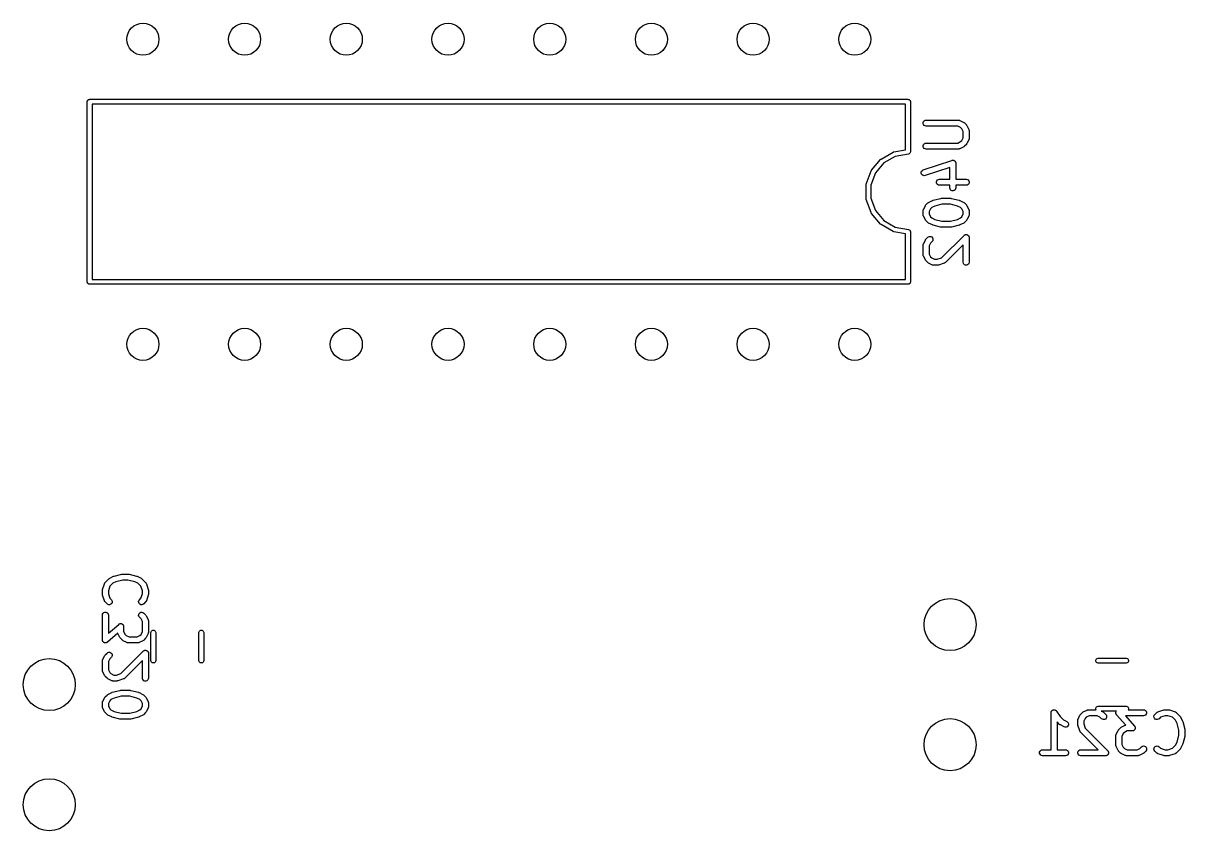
# Model space of a CAD drawing. Extents: x 25 to 326, y -201 to -21.
# Drawn here: x 246.85 to 275.86, y -132.15 to -111.98 of the extents above; entities that cross this region are included whole.
import ezdxf

# ---------------------------------------------------------------- set-up
doc = ezdxf.new("R2010")
doc.units = 0
doc.header["$MEASUREMENT"] = 0
doc.layers.add('BLACK', color=7, linetype='CONTINUOUS')

msp = doc.modelspace()

# ---------------------------------------------------------------- linework, layer by layer
at = {"layer": 'Black'}
for p, q in [((248.45, -113.94), (248.451, -113.935)), ((248.45, -118.44), (248.45, -113.94)), ((248.451, -113.93), (248.453, -113.925)), ((248.451, -113.935), (248.451, -113.93)), ((248.453, -113.925), (248.454, -113.919)), ((248.454, -113.919), (248.456, -113.915)), ((248.456, -113.915), (248.458, -113.91)), ((248.458, -113.91), (248.461, -113.906)), ((248.461, -113.906), (248.464, -113.901)), ((248.464, -113.901), (248.468, -113.898)), ((248.468, -113.898), (248.471, -113.894)), ((248.471, -113.894), (248.476, -113.891)), ((248.476, -113.891), (248.48, -113.888)), ((248.48, -113.888), (248.485, -113.886)), ((248.485, -113.886), (248.489, -113.884)), ((248.489, -113.884), (248.495, -113.883)), ((248.495, -113.883), (248.5, -113.881)), ((248.5, -113.881), (248.505, -113.881)), ((248.505, -113.881), (248.51, -113.88)), ((248.51, -113.88), (268.95, -113.88)), ((248.57, -114), (248.57, -118.38)), ((268.89, -114), (248.57, -114)), ((268.89, -115.14), (268.89, -114)), ((268.95, -113.88), (268.955, -113.881)), ((268.955, -113.881), (268.96, -113.881)), ((268.96, -113.881), (268.965, -113.883)), ((268.965, -113.883), (268.971, -113.884)), ((268.971, -113.884), (268.975, -113.886)), ((268.975, -113.886), (268.98, -113.888)), ((268.98, -113.888), (268.984, -113.891)), ((268.984, -113.891), (268.989, -113.894)), ((268.989, -113.894), (268.992, -113.898)), ((268.992, -113.898), (268.996, -113.901)), ((268.996, -113.901), (268.999, -113.906)), ((268.999, -113.906), (269.002, -113.91)), ((269.002, -113.91), (269.004, -113.915)), ((269.004, -113.915), (269.006, -113.919)), ((269.006, -113.919), (269.007, -113.925)), ((269.007, -113.925), (269.009, -113.93)), ((269.009, -113.93), (269.009, -113.935)), ((269.009, -113.935), (269.01, -113.94)), ((269.01, -113.94), (269.01, -115.19)), ((269.329, -114.463), (269.337, -114.438)), ((269.329, -114.489), (269.329, -114.463)), ((269.337, -114.513), (269.329, -114.489)), ((269.337, -114.438), (269.354, -114.418)), ((269.354, -114.533), (269.337, -114.513)), ((269.354, -114.418), (269.377, -114.405)), ((269.377, -114.546), (269.354, -114.533)), ((269.377, -114.405), (269.402, -114.401)), ((269.402, -114.551), (269.377, -114.546)), ((269.402, -114.401), (270.212, -114.401)), ((270.194, -114.551), (269.402, -114.551)), ((270.263, -114.585), (270.194, -114.551)), ((270.212, -114.401), (270.216, -114.401)), ((270.216, -114.401), (270.22, -114.401)), ((270.22, -114.401), (270.229, -114.404)), ((270.229, -114.404), (270.238, -114.405)), ((270.238, -114.405), (270.241, -114.407)), ((270.241, -114.407), (270.245, -114.409)), ((270.245, -114.409), (270.341, -114.456)), ((270.293, -114.615), (270.263, -114.585)), ((270.341, -114.456), (270.35, -114.463)), ((270.35, -114.463), (270.36, -114.47)), ((270.36, -114.47), (270.408, -114.518)), ((270.408, -114.518), (270.415, -114.528)), ((270.415, -114.528), (270.422, -114.537)), ((270.422, -114.537), (270.469, -114.633)), ((270.327, -114.684), (270.293, -114.615)), ((270.293, -114.907), (270.327, -114.839)), ((270.327, -114.839), (270.327, -114.684)), ((270.469, -114.89), (270.422, -114.985)), ((270.469, -114.633), (270.471, -114.637)), ((270.471, -114.886), (270.469, -114.89)), ((270.471, -114.637), (270.473, -114.641)), ((270.473, -114.882), (270.471, -114.886)), ((270.473, -114.641), (270.474, -114.649)), ((270.474, -114.874), (270.473, -114.882)), ((270.474, -114.649), (270.477, -114.658)), ((270.477, -114.865), (270.474, -114.874)), ((270.477, -114.658), (270.477, -114.662)), ((270.477, -114.662), (270.477, -114.666)), ((270.477, -114.666), (270.477, -114.857)), ((270.477, -114.857), (270.477, -114.861)), ((270.477, -114.861), (270.477, -114.865)), ((268.598, -115.191), (268.89, -115.14)), ((269.329, -115.034), (269.337, -115.01)), ((269.329, -115.06), (269.329, -115.034)), ((269.337, -115.085), (269.329, -115.06)), ((269.337, -115.01), (269.354, -114.99)), ((269.354, -115.105), (269.337, -115.085)), ((269.354, -114.99), (269.377, -114.977)), ((269.377, -115.118), (269.354, -115.105)), ((269.377, -114.977), (269.402, -114.972)), ((269.402, -115.122), (269.377, -115.118)), ((269.402, -114.972), (270.194, -114.972)), ((270.212, -115.122), (269.402, -115.122)), ((270.194, -114.972), (270.263, -114.938)), ((270.216, -115.121), (270.212, -115.122)), ((270.22, -115.122), (270.216, -115.121)), ((270.229, -115.119), (270.22, -115.122)), ((270.238, -115.118), (270.229, -115.119)), ((270.241, -115.115), (270.238, -115.118)), ((270.245, -115.114), (270.241, -115.115)), ((270.341, -115.067), (270.245, -115.114)), ((270.263, -114.938), (270.293, -114.907)), ((270.35, -115.059), (270.341, -115.067)), ((270.36, -115.053), (270.35, -115.059)), ((270.408, -115.005), (270.36, -115.053)), ((270.415, -114.995), (270.408, -115.005)), ((270.422, -114.985), (270.415, -114.995)), ((268.038, -115.651), (268.261, -115.385)), ((268.346, -115.471), (268.137, -115.72)), ((268.261, -115.385), (268.269, -115.379)), ((268.261, -115.385), (268.261, -115.385)), ((268.269, -115.379), (268.277, -115.372)), ((268.277, -115.372), (268.578, -115.198)), ((268.277, -115.372), (268.277, -115.372)), ((268.629, -115.308), (268.346, -115.471)), ((268.578, -115.198), (268.586, -115.195)), ((268.578, -115.198), (268.578, -115.198)), ((268.586, -115.195), (268.598, -115.191)), ((268.598, -115.191), (268.598, -115.191)), ((268.96, -115.249), (268.629, -115.308)), ((268.98, -115.242), (268.96, -115.249)), ((268.996, -115.229), (268.98, -115.242)), ((269.006, -115.211), (268.996, -115.229)), ((269.01, -115.19), (269.006, -115.211)), ((269.331, -115.643), (270.045, -115.405)), ((270.045, -115.405), (270.051, -115.404)), ((270.051, -115.404), (270.056, -115.402)), ((270.056, -115.402), (270.064, -115.402)), ((270.064, -115.402), (270.071, -115.401)), ((270.071, -115.401), (270.077, -115.402)), ((270.077, -115.402), (270.082, -115.402)), ((270.082, -115.402), (270.089, -115.404)), ((270.089, -115.404), (270.097, -115.406)), ((270.097, -115.406), (270.101, -115.409)), ((270.101, -115.409), (270.107, -115.411)), ((270.107, -115.411), (270.112, -115.416)), ((270.112, -115.416), (270.119, -115.42)), ((270.119, -115.42), (270.122, -115.424)), ((270.122, -115.424), (270.127, -115.428)), ((270.127, -115.428), (270.13, -115.434)), ((270.13, -115.434), (270.135, -115.44)), ((270.135, -115.44), (270.137, -115.445)), ((270.137, -115.445), (270.14, -115.45)), ((270.14, -115.45), (270.141, -115.458)), ((270.141, -115.458), (270.143, -115.465)), ((270.143, -115.465), (270.143, -115.47)), ((270.143, -115.47), (270.144, -115.476)), ((267.909, -115.996), (268.028, -115.669)), ((268.137, -115.72), (268.025, -116.027)), ((268.028, -115.669), (268.036, -115.655)), ((268.028, -115.669), (268.028, -115.669)), ((268.036, -115.655), (268.038, -115.651)), ((268.038, -115.651), (268.038, -115.651)), ((269.281, -115.699), (269.291, -115.675)), ((269.281, -115.725), (269.281, -115.699)), ((269.289, -115.75), (269.281, -115.725)), ((269.305, -115.77), (269.289, -115.75)), ((269.291, -115.675), (269.308, -115.655)), ((269.308, -115.655), (269.331, -115.643)), ((269.994, -115.58), (269.378, -115.785)), ((269.994, -115.877), (269.994, -115.58)), ((270.144, -115.476), (270.144, -115.877)), ((267.905, -116.016), (267.909, -115.996)), ((267.905, -116.364), (267.905, -116.016)), ((268.025, -116.027), (268.025, -116.353)), ((269.327, -115.784), (269.305, -115.77)), ((269.353, -115.789), (269.327, -115.784)), ((269.378, -115.785), (269.353, -115.789)), ((269.662, -115.939), (269.671, -115.914)), ((269.662, -115.965), (269.662, -115.939)), ((269.671, -115.989), (269.662, -115.965)), ((269.671, -115.914), (269.688, -115.894)), ((269.688, -116.009), (269.671, -115.989)), ((269.688, -115.894), (269.71, -115.881)), ((269.71, -116.022), (269.688, -116.009)), ((269.71, -115.881), (269.736, -115.877)), ((269.736, -116.027), (269.71, -116.022)), ((269.736, -115.877), (269.994, -115.877)), ((269.994, -116.027), (269.736, -116.027)), ((269.994, -116.095), (269.994, -116.027)), ((270.144, -115.877), (270.402, -115.877)), ((270.402, -116.027), (270.144, -116.027)), ((270.144, -116.027), (270.144, -116.095)), ((270.402, -115.877), (270.428, -115.881)), ((270.428, -116.022), (270.402, -116.027)), ((270.428, -115.881), (270.451, -115.894)), ((270.451, -116.009), (270.428, -116.022)), ((270.451, -115.894), (270.467, -115.914)), ((270.467, -115.989), (270.451, -116.009)), ((270.467, -115.914), (270.476, -115.939)), ((270.476, -115.965), (270.467, -115.989)), ((270.476, -115.939), (270.476, -115.965)), ((269.999, -116.12), (269.994, -116.095)), ((270.012, -116.143), (269.999, -116.12)), ((270.032, -116.16), (270.012, -116.143)), ((270.056, -116.169), (270.032, -116.16)), ((270.082, -116.169), (270.056, -116.169)), ((270.107, -116.16), (270.082, -116.169)), ((270.127, -116.143), (270.107, -116.16)), ((270.14, -116.12), (270.127, -116.143)), ((270.144, -116.095), (270.14, -116.12)), ((267.909, -116.384), (267.905, -116.364)), ((268.028, -116.711), (267.909, -116.384)), ((268.025, -116.353), (268.137, -116.66)), ((269.335, -116.633), (269.383, -116.537)), ((269.383, -116.537), (269.39, -116.528)), ((269.39, -116.528), (269.397, -116.518)), ((269.397, -116.518), (269.445, -116.47)), ((269.445, -116.47), (269.454, -116.463)), ((269.454, -116.463), (269.464, -116.456)), ((269.464, -116.456), (269.559, -116.409)), ((269.512, -116.615), (269.477, -116.684)), ((269.542, -116.585), (269.512, -116.615)), ((269.619, -116.546), (269.542, -116.585)), ((269.559, -116.409), (269.567, -116.406)), ((269.567, -116.406), (269.575, -116.403)), ((269.575, -116.403), (269.765, -116.355)), ((269.793, -116.503), (269.619, -116.546)), ((269.765, -116.355), (269.774, -116.355)), ((269.774, -116.355), (269.783, -116.353)), ((269.783, -116.353), (270.021, -116.353)), ((270.012, -116.503), (269.793, -116.503)), ((270.186, -116.546), (270.012, -116.503)), ((270.021, -116.353), (270.03, -116.355)), ((270.03, -116.355), (270.04, -116.355)), ((270.04, -116.355), (270.23, -116.403)), ((270.263, -116.585), (270.186, -116.546)), ((270.23, -116.403), (270.238, -116.406)), ((270.238, -116.406), (270.245, -116.409)), ((270.245, -116.409), (270.341, -116.456)), ((270.293, -116.615), (270.263, -116.585)), ((270.327, -116.684), (270.293, -116.615)), ((270.341, -116.456), (270.35, -116.463)), ((270.35, -116.463), (270.36, -116.47)), ((270.36, -116.47), (270.408, -116.518)), ((270.408, -116.518), (270.415, -116.528)), ((270.415, -116.528), (270.422, -116.537)), ((270.422, -116.537), (270.469, -116.633)), ((268.033, -116.72), (268.028, -116.711)), ((268.028, -116.711), (268.028, -116.711)), ((268.038, -116.729), (268.033, -116.72)), ((268.261, -116.995), (268.038, -116.729)), ((268.038, -116.729), (268.038, -116.729)), ((268.137, -116.66), (268.346, -116.909)), ((268.346, -116.909), (268.629, -117.072)), ((269.327, -116.666), (269.328, -116.662)), ((269.327, -116.761), (269.327, -116.666)), ((269.328, -116.766), (269.327, -116.761)), ((269.328, -116.658), (269.33, -116.649)), ((269.328, -116.662), (269.328, -116.658)), ((269.328, -116.77), (269.328, -116.766)), ((269.33, -116.778), (269.328, -116.77)), ((269.33, -116.649), (269.332, -116.641)), ((269.332, -116.787), (269.33, -116.778)), ((269.332, -116.641), (269.334, -116.637)), ((269.334, -116.791), (269.332, -116.787)), ((269.334, -116.637), (269.335, -116.633)), ((269.335, -116.795), (269.334, -116.791)), ((269.383, -116.89), (269.335, -116.795)), ((269.39, -116.9), (269.383, -116.89)), ((269.397, -116.91), (269.39, -116.9)), ((269.445, -116.957), (269.397, -116.91)), ((269.477, -116.684), (269.477, -116.744)), ((269.477, -116.744), (269.512, -116.812)), ((269.512, -116.812), (269.542, -116.843)), ((269.542, -116.843), (269.619, -116.881)), ((269.619, -116.881), (269.793, -116.925)), ((270.012, -116.925), (270.186, -116.881)), ((270.186, -116.881), (270.263, -116.843)), ((270.263, -116.843), (270.293, -116.812)), ((270.293, -116.812), (270.327, -116.744)), ((270.327, -116.744), (270.327, -116.684)), ((270.408, -116.91), (270.36, -116.957)), ((270.415, -116.9), (270.408, -116.91)), ((270.422, -116.89), (270.415, -116.9)), ((270.469, -116.795), (270.422, -116.89)), ((270.469, -116.633), (270.471, -116.637)), ((270.471, -116.791), (270.469, -116.795)), ((270.471, -116.637), (270.473, -116.641)), ((270.473, -116.787), (270.471, -116.791)), ((270.473, -116.641), (270.474, -116.649)), ((270.474, -116.778), (270.473, -116.787)), ((270.474, -116.649), (270.477, -116.658)), ((270.477, -116.77), (270.474, -116.778)), ((270.477, -116.658), (270.477, -116.662)), ((270.477, -116.662), (270.477, -116.666)), ((270.477, -116.666), (270.477, -116.761)), ((270.477, -116.761), (270.477, -116.766)), ((270.477, -116.766), (270.477, -116.77)), ((268.264, -116.997), (268.261, -116.995)), ((268.261, -116.995), (268.261, -116.995)), ((268.277, -117.008), (268.264, -116.997)), ((268.578, -117.182), (268.277, -117.008)), ((268.277, -117.008), (268.277, -117.008)), ((268.586, -117.184), (268.578, -117.182)), ((268.578, -117.182), (268.578, -117.182)), ((268.598, -117.189), (268.586, -117.184)), ((268.89, -117.24), (268.598, -117.189)), ((268.598, -117.189), (268.598, -117.189)), ((268.629, -117.072), (268.96, -117.131)), ((268.96, -117.131), (268.98, -117.138)), ((268.98, -117.138), (268.994, -117.15)), ((268.994, -117.15), (268.996, -117.151)), ((268.996, -117.151), (269.006, -117.169)), ((269.006, -117.169), (269.01, -117.19)), ((269.01, -117.19), (269.01, -118.44)), ((269.454, -116.964), (269.445, -116.957)), ((269.464, -116.971), (269.454, -116.964)), ((269.559, -117.019), (269.464, -116.971)), ((269.567, -117.021), (269.559, -117.019)), ((269.575, -117.025), (269.567, -117.021)), ((269.765, -117.072), (269.575, -117.025)), ((269.774, -117.073), (269.765, -117.072)), ((269.783, -117.075), (269.774, -117.073)), ((270.021, -117.075), (269.783, -117.075)), ((269.793, -116.925), (270.012, -116.925)), ((270.03, -117.073), (270.021, -117.075)), ((270.04, -117.072), (270.03, -117.073)), ((270.23, -117.025), (270.04, -117.072)), ((270.238, -117.021), (270.23, -117.025)), ((270.245, -117.019), (270.238, -117.021)), ((270.341, -116.971), (270.245, -117.019)), ((270.35, -116.964), (270.341, -116.971)), ((270.36, -116.957), (270.35, -116.964)), ((268.89, -118.38), (268.89, -117.24)), ((269.33, -117.506), (269.332, -117.498)), ((269.332, -117.498), (269.334, -117.494)), ((269.334, -117.494), (269.335, -117.49)), ((269.335, -117.49), (269.383, -117.395)), ((269.383, -117.395), (269.39, -117.385)), ((269.39, -117.385), (269.397, -117.375)), ((269.397, -117.375), (269.445, -117.327)), ((269.445, -117.327), (269.466, -117.313)), ((269.466, -117.313), (269.491, -117.306)), ((269.512, -117.473), (269.477, -117.541)), ((269.491, -117.306), (269.517, -117.308)), ((269.551, -117.434), (269.512, -117.473)), ((269.517, -117.308), (269.541, -117.319)), ((269.541, -117.319), (269.559, -117.337)), ((269.566, -117.412), (269.551, -117.434)), ((269.559, -117.337), (269.57, -117.361)), ((269.572, -117.387), (269.566, -117.412)), ((269.57, -117.361), (269.572, -117.387)), ((269.79, -117.839), (270.349, -117.28)), ((270.349, -117.28), (270.357, -117.274)), ((270.357, -117.274), (270.365, -117.268)), ((270.365, -117.268), (270.368, -117.267)), ((270.368, -117.267), (270.371, -117.265)), ((270.371, -117.265), (270.38, -117.262)), ((270.38, -117.262), (270.389, -117.259)), ((270.389, -117.259), (270.393, -117.259)), ((270.393, -117.259), (270.396, -117.258)), ((270.396, -117.258), (270.406, -117.259)), ((270.406, -117.259), (270.415, -117.259)), ((270.415, -117.259), (270.419, -117.26)), ((270.419, -117.26), (270.422, -117.26)), ((270.422, -117.26), (270.431, -117.265)), ((270.431, -117.265), (270.44, -117.268)), ((270.44, -117.268), (270.442, -117.27)), ((270.442, -117.27), (270.445, -117.271)), ((270.445, -117.271), (270.452, -117.278)), ((270.452, -117.278), (270.46, -117.285)), ((270.46, -117.285), (270.461, -117.288)), ((270.461, -117.288), (270.464, -117.29)), ((270.464, -117.29), (270.468, -117.299)), ((270.468, -117.299), (270.473, -117.307)), ((270.473, -117.307), (270.473, -117.31)), ((270.473, -117.31), (270.475, -117.313)), ((270.475, -117.313), (270.476, -117.323)), ((270.476, -117.323), (270.477, -117.333)), ((270.477, -117.333), (270.477, -117.952)), ((269.327, -117.523), (269.328, -117.519)), ((269.327, -117.761), (269.327, -117.523)), ((269.328, -117.766), (269.327, -117.761)), ((269.328, -117.515), (269.33, -117.506)), ((269.328, -117.519), (269.328, -117.515)), ((269.328, -117.77), (269.328, -117.766)), ((269.33, -117.778), (269.328, -117.77)), ((269.332, -117.787), (269.33, -117.778)), ((269.334, -117.791), (269.332, -117.787)), ((269.335, -117.795), (269.334, -117.791)), ((269.477, -117.541), (269.477, -117.744)), ((269.477, -117.744), (269.512, -117.812)), ((270.327, -117.514), (269.884, -117.957)), ((270.327, -117.952), (270.327, -117.514)), ((269.383, -117.89), (269.335, -117.795)), ((269.39, -117.9), (269.383, -117.89)), ((269.397, -117.91), (269.39, -117.9)), ((269.445, -117.957), (269.397, -117.91)), ((269.454, -117.964), (269.445, -117.957)), ((269.464, -117.971), (269.454, -117.964)), ((269.559, -118.019), (269.464, -117.971)), ((269.512, -117.812), (269.542, -117.843)), ((269.542, -117.843), (269.611, -117.877)), ((269.563, -118.02), (269.559, -118.019)), ((269.567, -118.022), (269.563, -118.02)), ((269.576, -118.024), (269.567, -118.022)), ((269.584, -118.026), (269.576, -118.024)), ((269.589, -118.026), (269.584, -118.026)), ((269.593, -118.027), (269.589, -118.026)), ((269.688, -118.027), (269.593, -118.027)), ((269.611, -117.877), (269.676, -117.877)), ((269.676, -117.877), (269.79, -117.839)), ((269.7, -118.025), (269.688, -118.027)), ((269.712, -118.023), (269.7, -118.025)), ((269.855, -117.975), (269.712, -118.023)), ((269.858, -117.973), (269.855, -117.975)), ((269.863, -117.972), (269.858, -117.973)), ((269.87, -117.967), (269.863, -117.972)), ((269.878, -117.963), (269.87, -117.967)), ((269.88, -117.96), (269.878, -117.963)), ((269.884, -117.957), (269.88, -117.96)), ((270.332, -117.978), (270.327, -117.952)), ((270.345, -118), (270.332, -117.978)), ((270.365, -118.017), (270.345, -118)), ((270.389, -118.026), (270.365, -118.017)), ((270.415, -118.026), (270.389, -118.026)), ((270.44, -118.017), (270.415, -118.026)), ((270.46, -118), (270.44, -118.017)), ((270.473, -117.978), (270.46, -118)), ((270.477, -117.952), (270.473, -117.978)), ((248.451, -118.445), (248.45, -118.44)), ((248.451, -118.45), (248.451, -118.445)), ((248.453, -118.455), (248.451, -118.45)), ((248.454, -118.461), (248.453, -118.455)), ((248.456, -118.465), (248.454, -118.461)), ((248.458, -118.47), (248.456, -118.465)), ((248.461, -118.474), (248.458, -118.47)), ((248.464, -118.479), (248.461, -118.474)), ((248.468, -118.482), (248.464, -118.479)), ((248.471, -118.486), (248.468, -118.482)), ((248.476, -118.489), (248.471, -118.486)), ((248.48, -118.492), (248.476, -118.489)), ((248.485, -118.494), (248.48, -118.492)), ((248.489, -118.496), (248.485, -118.494)), ((248.495, -118.497), (248.489, -118.496)), ((248.5, -118.499), (248.495, -118.497)), ((248.505, -118.499), (248.5, -118.499)), ((248.51, -118.5), (248.505, -118.499)), ((268.95, -118.5), (248.51, -118.5)), ((248.57, -118.38), (268.89, -118.38)), ((268.955, -118.499), (268.95, -118.5)), ((268.96, -118.499), (268.955, -118.499)), ((268.965, -118.497), (268.96, -118.499)), ((268.971, -118.496), (268.965, -118.497)), ((268.975, -118.494), (268.971, -118.496)), ((268.98, -118.492), (268.975, -118.494)), ((268.984, -118.489), (268.98, -118.492)), ((268.989, -118.486), (268.984, -118.489)), ((268.992, -118.482), (268.989, -118.486)), ((268.996, -118.479), (268.992, -118.482)), ((268.999, -118.474), (268.996, -118.479)), ((269.002, -118.47), (268.999, -118.474)), ((269.004, -118.465), (269.002, -118.47)), ((269.006, -118.461), (269.004, -118.465)), ((269.007, -118.455), (269.006, -118.461)), ((269.009, -118.45), (269.007, -118.455)), ((269.01, -118.44), (269.009, -118.445)), ((269.009, -118.445), (269.009, -118.45)), ((248.897, -125.949), (248.992, -125.854)), ((248.992, -125.854), (249.002, -125.847)), ((249.002, -125.847), (249.012, -125.84)), ((249.012, -125.84), (249.107, -125.792)), ((249.107, -125.792), (249.115, -125.79)), ((249.115, -125.79), (249.122, -125.787)), ((249.122, -125.787), (249.313, -125.739)), ((249.34, -125.887), (249.167, -125.93)), ((249.313, -125.739), (249.322, -125.738)), ((249.322, -125.738), (249.331, -125.737)), ((249.331, -125.737), (249.474, -125.737)), ((249.465, -125.887), (249.34, -125.887)), ((249.638, -125.93), (249.465, -125.887)), ((249.474, -125.737), (249.483, -125.738)), ((249.483, -125.738), (249.492, -125.739)), ((249.492, -125.739), (249.682, -125.787)), ((249.682, -125.787), (249.69, -125.79)), ((249.69, -125.79), (249.698, -125.792)), ((249.698, -125.792), (249.793, -125.84)), ((249.793, -125.84), (249.803, -125.847)), ((249.803, -125.847), (249.813, -125.854)), ((249.813, -125.854), (249.908, -125.949)), ((248.827, -126.145), (248.829, -126.133)), ((248.827, -126.24), (248.827, -126.145)), ((248.829, -126.133), (248.831, -126.122)), ((248.831, -126.122), (248.879, -125.979)), ((248.879, -125.979), (248.881, -125.975)), ((248.881, -125.975), (248.882, -125.971)), ((248.882, -125.971), (248.887, -125.963)), ((248.887, -125.963), (248.891, -125.956)), ((248.891, -125.956), (248.894, -125.953)), ((248.894, -125.953), (248.897, -125.949)), ((249.016, -126.043), (248.977, -126.157)), ((248.977, -126.157), (248.977, -126.228)), ((249.09, -125.969), (249.016, -126.043)), ((249.167, -125.93), (249.09, -125.969)), ((249.715, -125.969), (249.638, -125.93)), ((249.789, -126.043), (249.715, -125.969)), ((249.827, -126.157), (249.789, -126.043)), ((249.827, -126.228), (249.827, -126.157)), ((249.908, -125.949), (249.91, -125.953)), ((249.91, -125.953), (249.914, -125.956)), ((249.914, -125.956), (249.918, -125.963)), ((249.918, -125.963), (249.923, -125.971)), ((249.923, -125.971), (249.924, -125.975)), ((249.924, -125.975), (249.926, -125.979)), ((249.926, -125.979), (249.974, -126.122)), ((249.974, -126.122), (249.975, -126.133)), ((249.975, -126.133), (249.977, -126.145)), ((249.977, -126.145), (249.977, -126.24)), ((248.829, -126.252), (248.827, -126.24)), ((248.831, -126.264), (248.829, -126.252)), ((248.879, -126.407), (248.831, -126.264)), ((248.881, -126.411), (248.879, -126.407)), ((248.882, -126.415), (248.881, -126.411)), ((248.887, -126.422), (248.882, -126.415)), ((248.891, -126.43), (248.887, -126.422)), ((248.894, -126.433), (248.891, -126.43)), ((248.897, -126.436), (248.894, -126.433)), ((248.945, -126.484), (248.897, -126.436)), ((248.966, -126.499), (248.945, -126.484)), ((248.977, -126.228), (249.016, -126.343)), ((249.016, -126.343), (249.051, -126.378)), ((249.041, -126.492), (249.017, -126.503)), ((249.059, -126.474), (249.041, -126.492)), ((249.051, -126.378), (249.066, -126.399)), ((249.07, -126.45), (249.059, -126.474)), ((249.066, -126.399), (249.072, -126.424)), ((249.072, -126.424), (249.07, -126.45)), ((249.732, -126.424), (249.739, -126.399)), ((249.735, -126.45), (249.732, -126.424)), ((249.746, -126.474), (249.735, -126.45)), ((249.739, -126.399), (249.754, -126.378)), ((249.764, -126.492), (249.746, -126.474)), ((249.754, -126.378), (249.789, -126.343)), ((249.788, -126.503), (249.764, -126.492)), ((249.789, -126.343), (249.827, -126.228)), ((249.86, -126.484), (249.839, -126.499)), ((249.908, -126.436), (249.86, -126.484)), ((249.91, -126.433), (249.908, -126.436)), ((249.914, -126.43), (249.91, -126.433)), ((249.918, -126.422), (249.914, -126.43)), ((249.923, -126.415), (249.918, -126.422)), ((249.924, -126.411), (249.923, -126.415)), ((249.926, -126.407), (249.924, -126.411)), ((249.974, -126.264), (249.926, -126.407)), ((249.975, -126.252), (249.974, -126.264)), ((249.977, -126.24), (249.975, -126.252)), ((248.827, -126.764), (248.832, -126.739)), ((248.827, -127.383), (248.827, -126.764)), ((248.832, -126.739), (248.845, -126.716)), ((248.845, -126.716), (248.865, -126.699)), ((248.865, -126.699), (248.889, -126.69)), ((248.889, -126.69), (248.915, -126.69)), ((248.915, -126.69), (248.94, -126.699)), ((248.94, -126.699), (248.96, -126.716)), ((248.96, -126.716), (248.973, -126.739)), ((248.991, -126.506), (248.966, -126.499)), ((248.973, -126.739), (248.977, -126.764)), ((248.977, -126.764), (248.977, -127.218)), ((249.017, -126.503), (248.991, -126.506)), ((249.732, -126.771), (249.735, -126.745)), ((249.739, -126.796), (249.732, -126.771)), ((249.735, -126.745), (249.746, -126.721)), ((249.746, -126.721), (249.764, -126.703)), ((249.764, -126.703), (249.788, -126.692)), ((249.814, -126.506), (249.788, -126.503)), ((249.788, -126.692), (249.814, -126.69)), ((249.839, -126.499), (249.814, -126.506)), ((249.814, -126.69), (249.839, -126.696)), ((249.839, -126.696), (249.86, -126.711)), ((249.86, -126.711), (249.908, -126.759)), ((249.908, -126.759), (249.915, -126.769)), ((249.915, -126.769), (249.922, -126.778)), ((249.922, -126.778), (249.969, -126.874)), ((248.977, -127.218), (249.234, -126.994)), ((249.234, -126.994), (249.24, -126.99)), ((249.24, -126.99), (249.246, -126.985)), ((249.246, -126.985), (249.251, -126.983)), ((249.251, -126.983), (249.256, -126.98)), ((249.256, -126.98), (249.263, -126.979)), ((249.263, -126.979), (249.27, -126.976)), ((249.27, -126.976), (249.276, -126.976)), ((249.276, -126.976), (249.282, -126.975)), ((249.282, -126.975), (249.289, -126.976)), ((249.289, -126.976), (249.296, -126.976)), ((249.296, -126.976), (249.302, -126.978)), ((249.302, -126.978), (249.308, -126.979)), ((249.308, -126.979), (249.314, -126.983)), ((249.314, -126.983), (249.321, -126.985)), ((249.321, -126.985), (249.325, -126.989)), ((249.325, -126.989), (249.33, -126.992)), ((249.33, -126.992), (249.335, -126.997)), ((249.335, -126.997), (249.341, -127.002)), ((249.341, -127.002), (249.344, -127.007)), ((249.344, -127.007), (249.347, -127.011)), ((249.347, -127.011), (249.35, -127.018)), ((249.35, -127.018), (249.354, -127.024)), ((249.354, -127.024), (249.355, -127.03)), ((249.355, -127.03), (249.357, -127.035)), ((249.357, -127.035), (249.357, -127.043)), ((249.357, -127.043), (249.358, -127.05)), ((249.358, -127.05), (249.358, -127.175)), ((249.754, -126.817), (249.739, -126.796)), ((249.793, -126.856), (249.754, -126.817)), ((249.827, -126.925), (249.793, -126.856)), ((249.827, -127.175), (249.827, -126.925)), ((249.969, -126.874), (249.971, -126.878)), ((249.971, -126.878), (249.973, -126.881)), ((249.973, -126.881), (249.974, -126.89)), ((249.974, -126.89), (249.977, -126.899)), ((249.977, -126.899), (249.977, -126.903)), ((249.977, -126.903), (249.977, -126.907)), ((249.977, -126.907), (249.977, -127.193)), ((249.212, -127.212), (248.952, -127.44)), ((249.213, -127.219), (249.212, -127.212)), ((249.215, -127.222), (249.213, -127.219)), ((249.216, -127.226), (249.215, -127.222)), ((249.264, -127.322), (249.216, -127.226)), ((249.271, -127.331), (249.264, -127.322)), ((249.278, -127.341), (249.271, -127.331)), ((249.326, -127.389), (249.278, -127.341)), ((249.358, -127.175), (249.393, -127.244)), ((249.393, -127.244), (249.423, -127.274)), ((249.423, -127.274), (249.492, -127.308)), ((249.492, -127.308), (249.694, -127.308)), ((249.694, -127.308), (249.763, -127.274)), ((249.763, -127.274), (249.793, -127.244)), ((249.793, -127.244), (249.827, -127.175)), ((249.908, -127.341), (249.86, -127.389)), ((249.915, -127.331), (249.908, -127.341)), ((249.922, -127.322), (249.915, -127.331)), ((249.969, -127.226), (249.922, -127.322)), ((249.971, -127.222), (249.969, -127.226)), ((249.973, -127.219), (249.971, -127.222)), ((249.974, -127.21), (249.973, -127.219)), ((249.977, -127.201), (249.974, -127.21)), ((249.977, -127.193), (249.977, -127.197)), ((249.977, -127.197), (249.977, -127.201)), ((250.04, -127.2), (250.044, -127.179)), ((250.04, -127.9), (250.04, -127.2)), ((250.044, -127.179), (250.054, -127.161)), ((250.054, -127.161), (250.07, -127.148)), ((250.07, -127.148), (250.09, -127.141)), ((250.09, -127.141), (250.11, -127.141)), ((250.11, -127.141), (250.13, -127.148)), ((250.13, -127.148), (250.146, -127.161)), ((250.146, -127.161), (250.156, -127.179)), ((250.156, -127.179), (250.16, -127.2)), ((250.16, -127.2), (250.16, -127.9)), ((251.24, -127.2), (251.244, -127.179)), ((251.24, -127.9), (251.24, -127.2)), ((251.244, -127.179), (251.254, -127.161)), ((251.254, -127.161), (251.27, -127.148)), ((251.27, -127.148), (251.29, -127.141)), ((251.29, -127.141), (251.31, -127.141)), ((251.31, -127.141), (251.33, -127.148)), ((251.33, -127.148), (251.346, -127.161)), ((251.346, -127.161), (251.356, -127.179)), ((251.356, -127.179), (251.36, -127.2)), ((251.36, -127.2), (251.36, -127.9)), ((248.829, -127.391), (248.827, -127.383)), ((248.829, -127.398), (248.829, -127.391)), ((248.831, -127.403), (248.829, -127.398)), ((248.832, -127.409), (248.831, -127.403)), ((248.836, -127.415), (248.832, -127.409)), ((248.838, -127.422), (248.836, -127.415)), ((248.842, -127.427), (248.838, -127.422)), ((248.845, -127.432), (248.842, -127.427)), ((248.851, -127.436), (248.845, -127.432)), ((248.855, -127.442), (248.851, -127.436)), ((248.86, -127.445), (248.855, -127.442)), ((248.865, -127.448), (248.86, -127.445)), ((248.872, -127.451), (248.865, -127.448)), ((248.878, -127.454), (248.872, -127.451)), ((248.884, -127.455), (248.878, -127.454)), ((248.889, -127.457), (248.884, -127.455)), ((248.897, -127.457), (248.889, -127.457)), ((248.904, -127.458), (248.897, -127.457)), ((248.91, -127.457), (248.904, -127.458)), ((248.915, -127.457), (248.91, -127.457)), ((248.922, -127.455), (248.915, -127.457)), ((248.929, -127.453), (248.922, -127.455)), ((248.934, -127.45), (248.929, -127.453)), ((248.94, -127.448), (248.934, -127.45)), ((248.945, -127.444), (248.94, -127.448)), ((248.952, -127.44), (248.945, -127.444)), ((249.335, -127.396), (249.326, -127.389)), ((249.345, -127.403), (249.335, -127.396)), ((249.44, -127.45), (249.345, -127.403)), ((249.444, -127.452), (249.44, -127.45)), ((249.448, -127.454), (249.444, -127.452)), ((249.457, -127.455), (249.448, -127.454)), ((249.465, -127.458), (249.457, -127.455)), ((249.47, -127.458), (249.465, -127.458)), ((249.474, -127.458), (249.47, -127.458)), ((249.712, -127.458), (249.474, -127.458)), ((249.716, -127.458), (249.712, -127.458)), ((249.72, -127.458), (249.716, -127.458)), ((249.729, -127.455), (249.72, -127.458)), ((249.738, -127.454), (249.729, -127.455)), ((249.741, -127.452), (249.738, -127.454)), ((249.745, -127.45), (249.741, -127.452)), ((249.841, -127.403), (249.745, -127.45)), ((249.85, -127.396), (249.841, -127.403)), ((249.86, -127.389), (249.85, -127.396)), ((249.857, -127.658), (249.865, -127.652)), ((249.865, -127.652), (249.868, -127.651)), ((249.868, -127.651), (249.871, -127.649)), ((249.871, -127.649), (249.88, -127.646)), ((249.88, -127.646), (249.889, -127.643)), ((249.889, -127.643), (249.893, -127.643)), ((249.893, -127.643), (249.896, -127.642)), ((249.896, -127.642), (249.906, -127.643)), ((249.906, -127.643), (249.915, -127.643)), ((249.915, -127.643), (249.919, -127.644)), ((249.919, -127.644), (249.922, -127.644)), ((249.922, -127.644), (249.931, -127.648)), ((249.931, -127.648), (249.94, -127.652)), ((249.94, -127.652), (249.942, -127.654)), ((249.942, -127.654), (249.945, -127.655)), ((249.945, -127.655), (249.952, -127.662)), ((248.827, -127.907), (248.828, -127.903)), ((248.827, -128.145), (248.827, -127.907)), ((248.828, -127.899), (248.83, -127.89)), ((248.828, -127.903), (248.828, -127.899)), ((248.83, -127.89), (248.832, -127.881)), ((248.832, -127.881), (248.834, -127.878)), ((248.834, -127.878), (248.835, -127.874)), ((248.835, -127.874), (248.883, -127.778)), ((248.883, -127.778), (248.89, -127.769)), ((248.89, -127.769), (248.897, -127.759)), ((248.897, -127.759), (248.945, -127.711)), ((248.945, -127.711), (248.966, -127.696)), ((248.966, -127.696), (248.991, -127.69)), ((249.012, -127.856), (248.977, -127.925)), ((248.977, -127.925), (248.977, -128.128)), ((248.991, -127.69), (249.017, -127.692)), ((249.051, -127.817), (249.012, -127.856)), ((249.017, -127.692), (249.041, -127.703)), ((249.041, -127.703), (249.059, -127.721)), ((249.066, -127.796), (249.051, -127.817)), ((249.059, -127.721), (249.07, -127.745)), ((249.072, -127.771), (249.066, -127.796)), ((249.07, -127.745), (249.072, -127.771)), ((249.29, -128.223), (249.849, -127.664)), ((249.827, -127.898), (249.384, -128.341)), ((249.827, -128.336), (249.827, -127.898)), ((249.849, -127.664), (249.857, -127.658)), ((249.952, -127.662), (249.96, -127.668)), ((249.96, -127.668), (249.961, -127.671)), ((249.961, -127.671), (249.964, -127.674)), ((249.964, -127.674), (249.968, -127.683)), ((249.968, -127.683), (249.973, -127.691)), ((249.973, -127.691), (249.973, -127.694)), ((249.973, -127.694), (249.975, -127.697)), ((249.975, -127.697), (249.976, -127.707)), ((249.976, -127.707), (249.977, -127.717)), ((249.977, -127.717), (249.977, -128.336)), ((250.044, -127.921), (250.04, -127.9)), ((250.054, -127.939), (250.044, -127.921)), ((250.07, -127.952), (250.054, -127.939)), ((250.146, -127.939), (250.13, -127.952)), ((250.156, -127.921), (250.146, -127.939)), ((250.16, -127.9), (250.156, -127.921)), ((251.244, -127.921), (251.24, -127.9)), ((251.254, -127.939), (251.244, -127.921)), ((251.27, -127.952), (251.254, -127.939)), ((251.346, -127.939), (251.33, -127.952)), ((251.356, -127.921), (251.346, -127.939)), ((251.36, -127.9), (251.356, -127.921)), ((273.641, -127.89), (273.648, -127.87)), ((273.641, -127.91), (273.641, -127.89)), ((273.648, -127.93), (273.641, -127.91)), ((273.648, -127.87), (273.661, -127.854)), ((273.661, -127.946), (273.648, -127.93)), ((273.661, -127.854), (273.679, -127.844)), ((273.679, -127.956), (273.661, -127.946)), ((273.679, -127.844), (273.7, -127.84)), ((273.7, -127.84), (274.4, -127.84)), ((274.4, -127.84), (274.421, -127.844)), ((274.421, -127.844), (274.439, -127.854)), ((274.439, -127.946), (274.421, -127.956)), ((274.439, -127.854), (274.452, -127.87)), ((274.452, -127.93), (274.439, -127.946)), ((274.452, -127.87), (274.459, -127.89)), ((274.459, -127.91), (274.452, -127.93)), ((274.459, -127.89), (274.459, -127.91)), ((248.828, -128.149), (248.827, -128.145)), ((248.828, -128.154), (248.828, -128.149)), ((248.83, -128.162), (248.828, -128.154)), ((248.832, -128.171), (248.83, -128.162)), ((248.834, -128.175), (248.832, -128.171)), ((248.835, -128.179), (248.834, -128.175)), ((248.883, -128.274), (248.835, -128.179)), ((248.977, -128.128), (249.012, -128.196)), ((249.012, -128.196), (249.042, -128.226)), ((249.042, -128.226), (249.111, -128.261)), ((249.176, -128.261), (249.29, -128.223)), ((250.09, -127.959), (250.07, -127.952)), ((250.11, -127.959), (250.09, -127.959)), ((250.13, -127.952), (250.11, -127.959)), ((251.29, -127.959), (251.27, -127.952)), ((251.31, -127.959), (251.29, -127.959)), ((251.33, -127.952), (251.31, -127.959)), ((273.7, -127.96), (273.679, -127.956)), ((274.4, -127.96), (273.7, -127.96)), ((274.421, -127.956), (274.4, -127.96)), ((248.89, -128.284), (248.883, -128.274)), ((248.897, -128.294), (248.89, -128.284)), ((248.945, -128.341), (248.897, -128.294)), ((248.954, -128.348), (248.945, -128.341)), ((248.964, -128.355), (248.954, -128.348)), ((249.059, -128.403), (248.964, -128.355)), ((249.063, -128.404), (249.059, -128.403)), ((249.067, -128.406), (249.063, -128.404)), ((249.076, -128.408), (249.067, -128.406)), ((249.084, -128.41), (249.076, -128.408)), ((249.089, -128.41), (249.084, -128.41)), ((249.093, -128.411), (249.089, -128.41)), ((249.188, -128.411), (249.093, -128.411)), ((249.111, -128.261), (249.176, -128.261)), ((249.2, -128.409), (249.188, -128.411)), ((249.212, -128.407), (249.2, -128.409)), ((249.355, -128.359), (249.212, -128.407)), ((249.358, -128.357), (249.355, -128.359)), ((249.363, -128.356), (249.358, -128.357)), ((249.37, -128.351), (249.363, -128.356)), ((249.378, -128.347), (249.37, -128.351)), ((249.38, -128.344), (249.378, -128.347)), ((249.384, -128.341), (249.38, -128.344)), ((249.832, -128.361), (249.827, -128.336)), ((249.845, -128.384), (249.832, -128.361)), ((249.865, -128.401), (249.845, -128.384)), ((249.889, -128.41), (249.865, -128.401)), ((249.915, -128.41), (249.889, -128.41)), ((249.94, -128.401), (249.915, -128.41)), ((249.96, -128.384), (249.94, -128.401)), ((249.973, -128.361), (249.96, -128.384)), ((249.977, -128.336), (249.973, -128.361)), ((248.883, -128.826), (248.89, -128.816)), ((248.89, -128.816), (248.897, -128.806)), ((248.897, -128.806), (248.945, -128.759)), ((248.945, -128.759), (248.954, -128.752)), ((248.954, -128.752), (248.964, -128.745)), ((248.964, -128.745), (249.059, -128.697)), ((249.059, -128.697), (249.067, -128.695)), ((249.067, -128.695), (249.075, -128.692)), ((249.075, -128.692), (249.265, -128.644)), ((249.293, -128.792), (249.119, -128.835)), ((249.265, -128.644), (249.274, -128.643)), ((249.274, -128.643), (249.283, -128.642)), ((249.283, -128.642), (249.521, -128.642)), ((249.512, -128.792), (249.293, -128.792)), ((249.686, -128.835), (249.512, -128.792)), ((249.521, -128.642), (249.53, -128.643)), ((249.53, -128.643), (249.54, -128.644)), ((249.54, -128.644), (249.73, -128.692)), ((249.73, -128.692), (249.738, -128.695)), ((249.738, -128.695), (249.745, -128.697)), ((249.745, -128.697), (249.841, -128.745)), ((249.841, -128.745), (249.85, -128.752)), ((249.85, -128.752), (249.86, -128.759)), ((249.86, -128.759), (249.908, -128.806)), ((249.908, -128.806), (249.915, -128.816)), ((249.915, -128.816), (249.922, -128.826)), ((248.827, -128.955), (248.828, -128.951)), ((248.827, -129.05), (248.827, -128.955)), ((248.828, -129.054), (248.827, -129.05)), ((248.828, -128.946), (248.83, -128.938)), ((248.828, -128.951), (248.828, -128.946)), ((248.828, -129.059), (248.828, -129.054)), ((248.83, -129.067), (248.828, -129.059)), ((248.83, -128.938), (248.832, -128.929)), ((248.832, -129.076), (248.83, -129.067)), ((248.832, -128.929), (248.834, -128.925)), ((248.834, -129.079), (248.832, -129.076)), ((248.834, -128.925), (248.835, -128.921)), ((248.835, -129.084), (248.834, -129.079)), ((248.835, -128.921), (248.883, -128.826)), ((248.883, -129.179), (248.835, -129.084)), ((249.012, -128.904), (248.977, -128.972)), ((248.977, -128.972), (248.977, -129.032)), ((248.977, -129.032), (249.012, -129.101)), ((249.042, -128.874), (249.012, -128.904)), ((249.012, -129.101), (249.042, -129.131)), ((249.119, -128.835), (249.042, -128.874)), ((249.763, -128.874), (249.686, -128.835)), ((249.793, -128.904), (249.763, -128.874)), ((249.763, -129.131), (249.793, -129.101)), ((249.827, -128.972), (249.793, -128.904)), ((249.793, -129.101), (249.827, -129.032)), ((249.827, -129.032), (249.827, -128.972)), ((249.922, -128.826), (249.969, -128.921)), ((249.969, -129.084), (249.922, -129.179)), ((249.969, -128.921), (249.971, -128.925)), ((249.971, -129.079), (249.969, -129.084)), ((249.971, -128.925), (249.973, -128.929)), ((249.973, -129.076), (249.971, -129.079)), ((249.973, -128.929), (249.974, -128.938)), ((249.974, -129.067), (249.973, -129.076)), ((249.974, -128.938), (249.977, -128.946)), ((249.977, -129.059), (249.974, -129.067)), ((249.977, -128.946), (249.977, -128.951)), ((249.977, -128.951), (249.977, -128.955)), ((249.977, -128.955), (249.977, -129.05)), ((249.977, -129.05), (249.977, -129.054)), ((249.977, -129.054), (249.977, -129.059)), ((273.641, -129.09), (273.648, -129.07)), ((273.641, -129.11), (273.641, -129.09)), ((273.648, -129.07), (273.661, -129.054)), ((273.661, -129.054), (273.679, -129.044)), ((273.679, -129.044), (273.7, -129.04)), ((273.7, -129.04), (274.4, -129.04)), ((274.4, -129.04), (274.421, -129.044)), ((274.421, -129.044), (274.439, -129.054)), ((274.439, -129.054), (274.452, -129.07)), ((274.452, -129.07), (274.459, -129.09)), ((274.459, -129.09), (274.459, -129.11)), ((248.89, -129.188), (248.883, -129.179)), ((248.897, -129.198), (248.89, -129.188)), ((248.945, -129.246), (248.897, -129.198)), ((248.954, -129.253), (248.945, -129.246)), ((248.964, -129.26), (248.954, -129.253)), ((249.059, -129.308), (248.964, -129.26)), ((249.042, -129.131), (249.119, -129.17)), ((249.067, -129.31), (249.059, -129.308)), ((249.075, -129.313), (249.067, -129.31)), ((249.265, -129.361), (249.075, -129.313)), ((249.119, -129.17), (249.293, -129.213)), ((249.274, -129.362), (249.265, -129.361)), ((249.283, -129.363), (249.274, -129.362)), ((249.521, -129.363), (249.283, -129.363)), ((249.293, -129.213), (249.512, -129.213)), ((249.512, -129.213), (249.686, -129.17)), ((249.53, -129.362), (249.521, -129.363)), ((249.54, -129.361), (249.53, -129.362)), ((249.73, -129.313), (249.54, -129.361)), ((249.686, -129.17), (249.763, -129.131)), ((249.738, -129.31), (249.73, -129.313)), ((249.745, -129.308), (249.738, -129.31)), ((249.841, -129.26), (249.745, -129.308)), ((249.85, -129.253), (249.841, -129.26)), ((249.86, -129.246), (249.85, -129.253)), ((249.908, -129.198), (249.86, -129.246)), ((249.915, -129.188), (249.908, -129.198)), ((249.922, -129.179), (249.915, -129.188)), ((272.523, -129.194), (272.526, -129.186)), ((272.523, -129.198), (272.523, -129.194)), ((272.523, -129.202), (272.523, -129.198)), ((272.523, -130.127), (272.523, -129.202)), ((272.526, -129.186), (272.527, -129.177)), ((272.527, -129.177), (272.529, -129.173)), ((272.529, -129.173), (272.53, -129.169)), ((272.53, -129.169), (272.536, -129.162)), ((272.536, -129.162), (272.54, -129.154)), ((272.54, -129.154), (272.543, -129.152)), ((272.543, -129.152), (272.546, -129.148)), ((272.546, -129.148), (272.553, -129.143)), ((272.553, -129.143), (272.56, -129.137)), ((272.56, -129.137), (272.564, -129.136)), ((272.564, -129.136), (272.567, -129.134)), ((272.567, -129.134), (272.576, -129.132)), ((272.576, -129.132), (272.585, -129.129)), ((272.585, -129.129), (272.589, -129.129)), ((272.589, -129.129), (272.593, -129.128)), ((272.593, -129.128), (272.602, -129.129)), ((272.602, -129.129), (272.611, -129.129)), ((272.611, -129.129), (272.615, -129.13)), ((272.615, -129.13), (272.619, -129.13)), ((272.619, -129.13), (272.627, -129.134)), ((272.627, -129.134), (272.635, -129.137)), ((272.635, -129.137), (272.638, -129.14)), ((272.638, -129.14), (272.642, -129.142)), ((272.642, -129.142), (272.648, -129.148)), ((272.648, -129.148), (272.655, -129.154)), ((272.655, -129.154), (272.657, -129.158)), ((272.657, -129.158), (272.66, -129.161)), ((272.66, -129.161), (272.751, -129.297)), ((272.751, -129.297), (272.833, -129.379)), ((272.833, -129.379), (272.917, -129.421)), ((273.189, -129.393), (273.19, -129.389)), ((273.189, -129.488), (273.189, -129.393)), ((273.19, -129.384), (273.192, -129.376)), ((273.19, -129.389), (273.19, -129.384)), ((273.192, -129.376), (273.194, -129.367)), ((273.194, -129.367), (273.196, -129.363)), ((273.196, -129.363), (273.197, -129.359)), ((273.197, -129.359), (273.245, -129.264)), ((273.245, -129.264), (273.252, -129.254)), ((273.252, -129.254), (273.259, -129.245)), ((273.259, -129.245), (273.306, -129.197)), ((273.306, -129.197), (273.316, -129.19)), ((273.316, -129.19), (273.326, -129.183)), ((273.326, -129.183), (273.421, -129.135)), ((273.374, -129.342), (273.339, -129.411)), ((273.404, -129.312), (273.374, -129.342)), ((273.472, -129.277), (273.404, -129.312)), ((273.421, -129.135), (273.425, -129.134)), ((273.425, -129.134), (273.429, -129.132)), ((273.429, -129.132), (273.438, -129.13)), ((273.438, -129.13), (273.446, -129.128)), ((273.446, -129.128), (273.451, -129.128)), ((273.451, -129.128), (273.455, -129.127)), ((273.455, -129.127), (273.647, -129.127)), ((273.675, -129.277), (273.472, -129.277)), ((273.647, -129.127), (273.641, -129.11)), ((273.744, -129.312), (273.675, -129.277)), ((273.783, -129.351), (273.744, -129.312)), ((274.156, -129.16), (273.776, -129.16)), ((273.776, -129.16), (273.822, -129.183)), ((273.804, -129.366), (273.783, -129.351)), ((273.829, -129.372), (273.804, -129.366)), ((273.822, -129.183), (273.831, -129.19)), ((273.855, -129.37), (273.829, -129.372)), ((273.831, -129.19), (273.841, -129.197)), ((273.841, -129.197), (273.889, -129.245)), ((273.879, -129.359), (273.855, -129.37)), ((273.897, -129.341), (273.879, -129.359)), ((273.889, -129.245), (273.904, -129.266)), ((273.908, -129.317), (273.897, -129.341)), ((273.904, -129.266), (273.91, -129.291)), ((273.91, -129.291), (273.908, -129.317)), ((274.142, -129.204), (274.143, -129.197)), ((274.143, -129.21), (274.142, -129.204)), ((274.143, -129.189), (274.145, -129.184)), ((274.143, -129.197), (274.143, -129.189)), ((274.143, -129.215), (274.143, -129.21)), ((274.145, -129.222), (274.143, -129.215)), ((274.145, -129.184), (274.146, -129.178)), ((274.147, -129.229), (274.145, -129.222)), ((274.146, -129.178), (274.149, -129.172)), ((274.15, -129.234), (274.147, -129.229)), ((274.149, -129.172), (274.152, -129.165)), ((274.152, -129.24), (274.15, -129.234)), ((274.152, -129.165), (274.155, -129.16)), ((274.156, -129.245), (274.152, -129.24)), ((274.155, -129.16), (274.156, -129.16)), ((274.16, -129.252), (274.156, -129.245)), ((274.388, -129.512), (274.16, -129.252)), ((274.836, -129.277), (274.382, -129.277)), ((274.382, -129.277), (274.606, -129.534)), ((274.459, -129.11), (274.453, -129.127)), ((274.453, -129.127), (274.836, -129.127)), ((274.836, -129.127), (274.861, -129.132)), ((274.861, -129.273), (274.836, -129.277)), ((274.861, -129.132), (274.884, -129.145)), ((274.884, -129.26), (274.861, -129.273)), ((274.884, -129.145), (274.901, -129.165)), ((274.901, -129.24), (274.884, -129.26)), ((274.901, -129.165), (274.91, -129.189)), ((274.91, -129.215), (274.901, -129.24)), ((274.91, -129.189), (274.91, -129.215)), ((275.094, -129.291), (275.101, -129.266)), ((275.097, -129.317), (275.094, -129.291)), ((275.108, -129.341), (275.097, -129.317)), ((275.101, -129.266), (275.116, -129.245)), ((275.126, -129.359), (275.108, -129.341)), ((275.116, -129.245), (275.164, -129.197)), ((275.15, -129.37), (275.126, -129.359)), ((275.176, -129.372), (275.15, -129.37)), ((275.164, -129.197), (275.167, -129.194)), ((275.167, -129.194), (275.17, -129.191)), ((275.17, -129.191), (275.178, -129.187)), ((275.201, -129.366), (275.176, -129.372)), ((275.178, -129.187), (275.185, -129.182)), ((275.185, -129.182), (275.189, -129.181)), ((275.189, -129.181), (275.193, -129.179)), ((275.193, -129.179), (275.336, -129.131)), ((275.222, -129.351), (275.201, -129.366)), ((275.257, -129.316), (275.222, -129.351)), ((275.372, -129.277), (275.257, -129.316)), ((275.336, -129.131), (275.348, -129.129)), ((275.348, -129.129), (275.36, -129.127)), ((275.36, -129.127), (275.455, -129.127)), ((275.443, -129.277), (275.372, -129.277)), ((275.557, -129.316), (275.443, -129.277)), ((275.455, -129.127), (275.467, -129.129)), ((275.467, -129.129), (275.478, -129.131)), ((275.478, -129.131), (275.621, -129.179)), ((275.631, -129.39), (275.557, -129.316)), ((275.621, -129.179), (275.625, -129.181)), ((275.625, -129.181), (275.629, -129.182)), ((275.629, -129.182), (275.637, -129.187)), ((275.67, -129.467), (275.631, -129.39)), ((275.637, -129.187), (275.644, -129.191)), ((275.644, -129.191), (275.647, -129.194)), ((275.647, -129.194), (275.651, -129.197)), ((275.651, -129.197), (275.746, -129.292)), ((275.746, -129.292), (275.753, -129.302)), ((275.753, -129.302), (275.76, -129.312)), ((275.76, -129.312), (275.808, -129.407)), ((272.735, -129.494), (272.673, -129.431)), ((272.673, -129.431), (272.673, -130.127)), ((272.745, -129.5), (272.735, -129.494)), ((272.755, -129.508), (272.745, -129.5)), ((272.85, -129.555), (272.755, -129.508)), ((272.875, -129.563), (272.85, -129.555)), ((272.901, -129.561), (272.875, -129.563)), ((272.925, -129.551), (272.901, -129.561)), ((272.917, -129.421), (272.938, -129.437)), ((272.944, -129.533), (272.925, -129.551)), ((272.938, -129.437), (272.952, -129.458)), ((272.955, -129.509), (272.944, -129.533)), ((272.952, -129.458), (272.958, -129.484)), ((272.958, -129.484), (272.955, -129.509)), ((273.191, -129.5), (273.189, -129.488)), ((273.193, -129.512), (273.191, -129.5)), ((273.241, -129.655), (273.193, -129.512)), ((273.243, -129.658), (273.241, -129.655)), ((273.244, -129.663), (273.243, -129.658)), ((273.249, -129.67), (273.244, -129.663)), ((273.253, -129.678), (273.249, -129.67)), ((273.256, -129.68), (273.253, -129.678)), ((273.259, -129.684), (273.256, -129.68)), ((273.702, -130.127), (273.259, -129.684)), ((273.339, -129.411), (273.339, -129.476)), ((273.339, -129.476), (273.377, -129.59)), ((273.377, -129.59), (273.936, -130.149)), ((274.15, -129.74), (274.197, -129.645)), ((274.197, -129.645), (274.204, -129.635)), ((274.204, -129.635), (274.211, -129.626)), ((274.211, -129.626), (274.259, -129.578)), ((274.259, -129.578), (274.269, -129.571)), ((274.269, -129.571), (274.278, -129.564)), ((274.278, -129.564), (274.374, -129.516)), ((274.425, -129.658), (274.356, -129.693)), ((274.374, -129.516), (274.378, -129.515)), ((274.378, -129.515), (274.381, -129.513)), ((274.381, -129.513), (274.388, -129.512)), ((274.55, -129.658), (274.425, -129.658)), ((274.557, -129.657), (274.55, -129.658)), ((274.565, -129.657), (274.557, -129.657)), ((274.57, -129.655), (274.565, -129.657)), ((274.576, -129.654), (274.57, -129.655)), ((274.582, -129.65), (274.576, -129.654)), ((274.589, -129.647), (274.582, -129.65)), ((274.593, -129.644), (274.589, -129.647)), ((274.598, -129.641), (274.593, -129.644)), ((274.603, -129.635), (274.598, -129.641)), ((274.608, -129.63), (274.603, -129.635)), ((274.606, -129.534), (274.61, -129.54)), ((274.611, -129.625), (274.608, -129.63)), ((274.61, -129.54), (274.615, -129.546)), ((274.615, -129.621), (274.611, -129.625)), ((274.615, -129.546), (274.617, -129.551)), ((274.617, -129.614), (274.615, -129.621)), ((274.617, -129.551), (274.62, -129.556)), ((274.621, -129.608), (274.617, -129.614)), ((274.62, -129.556), (274.621, -129.563)), ((274.621, -129.563), (274.624, -129.57)), ((274.622, -129.602), (274.621, -129.608)), ((274.624, -129.596), (274.622, -129.602)), ((274.624, -129.57), (274.624, -129.576)), ((274.624, -129.576), (274.625, -129.582)), ((274.625, -129.582), (274.624, -129.589)), ((274.624, -129.589), (274.624, -129.596)), ((275.713, -129.64), (275.67, -129.467)), ((275.713, -129.765), (275.713, -129.64)), ((275.808, -129.407), (275.81, -129.415)), ((275.81, -129.415), (275.813, -129.422)), ((275.813, -129.422), (275.861, -129.613)), ((275.861, -129.613), (275.862, -129.622)), ((275.862, -129.622), (275.863, -129.631)), ((275.863, -129.631), (275.863, -129.774)), ((274.142, -129.765), (274.145, -129.757)), ((274.142, -129.77), (274.142, -129.765)), ((274.142, -129.774), (274.142, -129.77)), ((274.142, -130.012), (274.142, -129.774)), ((274.145, -129.757), (274.146, -129.748)), ((274.146, -129.748), (274.148, -129.744)), ((274.148, -129.744), (274.15, -129.74)), ((274.326, -129.723), (274.292, -129.792)), ((274.292, -129.792), (274.292, -129.994)), ((274.356, -129.693), (274.326, -129.723)), ((275.631, -130.015), (275.67, -129.938)), ((275.67, -129.938), (275.713, -129.765)), ((275.861, -129.792), (275.813, -129.982)), ((275.862, -129.783), (275.861, -129.792)), ((275.863, -129.774), (275.862, -129.783)), ((272.238, -130.189), (272.247, -130.165)), ((272.238, -130.215), (272.238, -130.189)), ((272.247, -130.24), (272.238, -130.215)), ((272.247, -130.165), (272.264, -130.145)), ((272.264, -130.26), (272.247, -130.24)), ((272.264, -130.145), (272.286, -130.132)), ((272.286, -130.273), (272.264, -130.26)), ((272.286, -130.132), (272.312, -130.127)), ((272.312, -130.127), (272.523, -130.127)), ((272.673, -130.127), (272.883, -130.127)), ((272.883, -130.127), (272.909, -130.132)), ((272.909, -130.132), (272.932, -130.145)), ((272.932, -130.26), (272.909, -130.273)), ((272.932, -130.145), (272.948, -130.165)), ((272.948, -130.24), (272.932, -130.26)), ((272.948, -130.165), (272.957, -130.189)), ((272.957, -130.215), (272.948, -130.24)), ((272.957, -130.189), (272.957, -130.215)), ((273.19, -130.189), (273.199, -130.165)), ((273.19, -130.215), (273.19, -130.189)), ((273.199, -130.24), (273.19, -130.215)), ((273.199, -130.165), (273.216, -130.145)), ((273.216, -130.26), (273.199, -130.24)), ((273.216, -130.145), (273.239, -130.132)), ((273.239, -130.273), (273.216, -130.26)), ((273.239, -130.132), (273.264, -130.127)), ((273.264, -130.127), (273.702, -130.127)), ((273.917, -130.268), (273.909, -130.273)), ((273.926, -130.264), (273.917, -130.268)), ((273.929, -130.261), (273.926, -130.264)), ((273.932, -130.26), (273.929, -130.261)), ((273.938, -130.252), (273.932, -130.26)), ((273.936, -130.149), (273.942, -130.157)), ((273.945, -130.245), (273.938, -130.252)), ((273.942, -130.157), (273.948, -130.165)), ((273.946, -130.242), (273.945, -130.245)), ((273.948, -130.24), (273.946, -130.242)), ((273.948, -130.165), (273.949, -130.168)), ((273.952, -130.231), (273.948, -130.24)), ((273.949, -130.168), (273.951, -130.171)), ((273.951, -130.171), (273.954, -130.18)), ((273.956, -130.222), (273.952, -130.231)), ((273.954, -130.18), (273.957, -130.189)), ((273.957, -130.215), (273.956, -130.219)), ((273.956, -130.219), (273.956, -130.222)), ((273.957, -130.189), (273.957, -130.193)), ((273.957, -130.193), (273.958, -130.196)), ((273.958, -130.196), (273.957, -130.206)), ((273.957, -130.206), (273.957, -130.215)), ((274.142, -130.016), (274.142, -130.012)), ((274.142, -130.02), (274.142, -130.016)), ((274.145, -130.029), (274.142, -130.02)), ((274.146, -130.038), (274.145, -130.029)), ((274.148, -130.041), (274.146, -130.038)), ((274.15, -130.045), (274.148, -130.041)), ((274.197, -130.141), (274.15, -130.045)), ((274.204, -130.15), (274.197, -130.141)), ((274.211, -130.16), (274.204, -130.15)), ((274.259, -130.208), (274.211, -130.16)), ((274.269, -130.215), (274.259, -130.208)), ((274.278, -130.222), (274.269, -130.215)), ((274.374, -130.269), (274.278, -130.222)), ((274.292, -129.994), (274.326, -130.063)), ((274.326, -130.063), (274.356, -130.093)), ((274.356, -130.093), (274.425, -130.127)), ((274.425, -130.127), (274.675, -130.127)), ((274.675, -130.127), (274.744, -130.093)), ((274.822, -130.222), (274.726, -130.269)), ((274.744, -130.093), (274.783, -130.054)), ((274.783, -130.054), (274.804, -130.039)), ((274.804, -130.039), (274.829, -130.032)), ((274.831, -130.215), (274.822, -130.222)), ((274.829, -130.032), (274.855, -130.035)), ((274.841, -130.208), (274.831, -130.215)), ((274.889, -130.16), (274.841, -130.208)), ((274.855, -130.035), (274.879, -130.046)), ((274.879, -130.046), (274.897, -130.064)), ((274.904, -130.139), (274.889, -130.16)), ((274.897, -130.064), (274.908, -130.088)), ((274.91, -130.114), (274.904, -130.139)), ((274.908, -130.088), (274.91, -130.114)), ((275.094, -130.114), (275.097, -130.088)), ((275.101, -130.139), (275.094, -130.114)), ((275.097, -130.088), (275.108, -130.064)), ((275.116, -130.16), (275.101, -130.139)), ((275.108, -130.064), (275.126, -130.046)), ((275.164, -130.208), (275.116, -130.16)), ((275.126, -130.046), (275.15, -130.035)), ((275.15, -130.035), (275.176, -130.032)), ((275.167, -130.21), (275.164, -130.208)), ((275.17, -130.214), (275.167, -130.21)), ((275.178, -130.218), (275.17, -130.214)), ((275.176, -130.032), (275.201, -130.039)), ((275.185, -130.223), (275.178, -130.218)), ((275.189, -130.224), (275.185, -130.223)), ((275.193, -130.226), (275.189, -130.224)), ((275.336, -130.274), (275.193, -130.226)), ((275.201, -130.039), (275.222, -130.054)), ((275.222, -130.054), (275.257, -130.089)), ((275.257, -130.089), (275.372, -130.127)), ((275.372, -130.127), (275.443, -130.127)), ((275.443, -130.127), (275.557, -130.089)), ((275.621, -130.226), (275.478, -130.274)), ((275.557, -130.089), (275.631, -130.015)), ((275.625, -130.224), (275.621, -130.226)), ((275.629, -130.223), (275.625, -130.224)), ((275.637, -130.218), (275.629, -130.223)), ((275.644, -130.214), (275.637, -130.218)), ((275.647, -130.21), (275.644, -130.214)), ((275.651, -130.208), (275.647, -130.21)), ((275.746, -130.113), (275.651, -130.208)), ((275.753, -130.103), (275.746, -130.113)), ((275.76, -130.093), (275.753, -130.103)), ((275.808, -129.998), (275.76, -130.093)), ((275.81, -129.99), (275.808, -129.998)), ((275.813, -129.982), (275.81, -129.99)), ((272.312, -130.277), (272.286, -130.273)), ((272.883, -130.277), (272.312, -130.277)), ((272.909, -130.273), (272.883, -130.277)), ((273.264, -130.277), (273.239, -130.273)), ((273.883, -130.277), (273.264, -130.277)), ((273.893, -130.276), (273.883, -130.277)), ((273.903, -130.275), (273.893, -130.276)), ((273.906, -130.273), (273.903, -130.275)), ((273.909, -130.273), (273.906, -130.273)), ((274.378, -130.271), (274.374, -130.269)), ((274.381, -130.273), (274.378, -130.271)), ((274.39, -130.274), (274.381, -130.273)), ((274.399, -130.277), (274.39, -130.274)), ((274.403, -130.277), (274.399, -130.277)), ((274.407, -130.277), (274.403, -130.277)), ((274.693, -130.277), (274.407, -130.277)), ((274.697, -130.277), (274.693, -130.277)), ((274.701, -130.277), (274.697, -130.277)), ((274.71, -130.274), (274.701, -130.277)), ((274.719, -130.273), (274.71, -130.274)), ((274.722, -130.271), (274.719, -130.273)), ((274.726, -130.269), (274.722, -130.271)), ((275.348, -130.275), (275.336, -130.274)), ((275.36, -130.277), (275.348, -130.275)), ((275.455, -130.277), (275.36, -130.277)), ((275.467, -130.275), (275.455, -130.277)), ((275.478, -130.274), (275.467, -130.275))]:
    msp.add_line(p, q, dxfattribs=at)
for centre, radius in [((249.84, -112.38), 0.4), ((252.38, -112.38), 0.4), ((254.92, -112.38), 0.4), ((257.46, -112.38), 0.4), ((260, -112.38), 0.4), ((262.54, -112.38), 0.4), ((265.08, -112.38), 0.4), ((267.62, -112.38), 0.4), ((249.84, -120), 0.4), ((252.38, -120), 0.4), ((254.92, -120), 0.4), ((257.46, -120), 0.4), ((260, -120), 0.4), ((262.54, -120), 0.4), ((265.08, -120), 0.4), ((267.62, -120), 0.4), ((270, -127), 0.65), ((247.5, -128.5), 0.65), ((270, -130), 0.65), ((247.5, -131.5), 0.65)]:
    msp.add_circle(centre, radius, dxfattribs=at)

doc.saveas('drawing.dxf')
